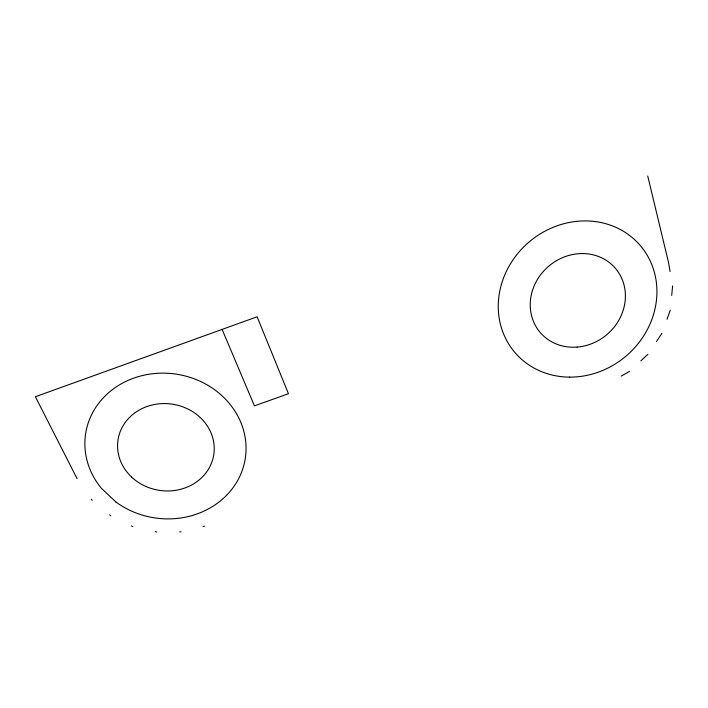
<?xml version="1.0" encoding="UTF-8"?>
<svg xmlns="http://www.w3.org/2000/svg" width="708" height="708" viewBox="0 0 708 708"><rect width="100%" height="100%" fill="white"/><g stroke="black" fill="none" stroke-linecap="round" stroke-linejoin="round"><path stroke-width="1.06" d="M671.697 295.395L672.6 285.917M666.989 319.255L670.281 310.201M656.44 341.548L661.821 333.495M640.82 360.885L647.909 354.301M621.199 376.116L629.527 371.381M203.125 526.522L204.541 526.177M179.673 531.867L181.151 531.858M155.264 531.673L156.707 532M131.414 525.92L132.732 526.566M109.625 514.902L110.74 515.831M91.35 499.22L92.182 500.37M77.048 478.599L35.4 396.719L257.119 316.795L288.448 393.719L254.438 405.852L222.117 329.415M647.731 176L668.476 262.252L670.095 271.527M115.829 501.945L101.244 488.139A80.783 72.667 8.9 0 1 148.574 374.302A80.783 72.667 8.9 0 1 244.012 464.643A80.783 72.667 8.9 0 1 115.829 501.945M131.493 476.962A48.454 43.586 8.8 0 0 212.506 460.191A48.454 43.586 8.8 0 0 153.663 404.649A48.454 43.586 8.8 0 0 131.493 476.962M569.728 377.125A82.402 74.862 -40.3 0 0 649.891 260.287A82.402 74.862 -40.3 0 0 513.15 259.65A82.402 74.862 -40.3 0 0 569.728 377.125M577.1 347.088A49.427 44.896 -40.2 0 0 619.376 273.819A49.427 44.896 -40.2 0 0 536.956 280.279A49.427 44.896 -40.2 0 0 577.1 347.088"/></g></svg>
